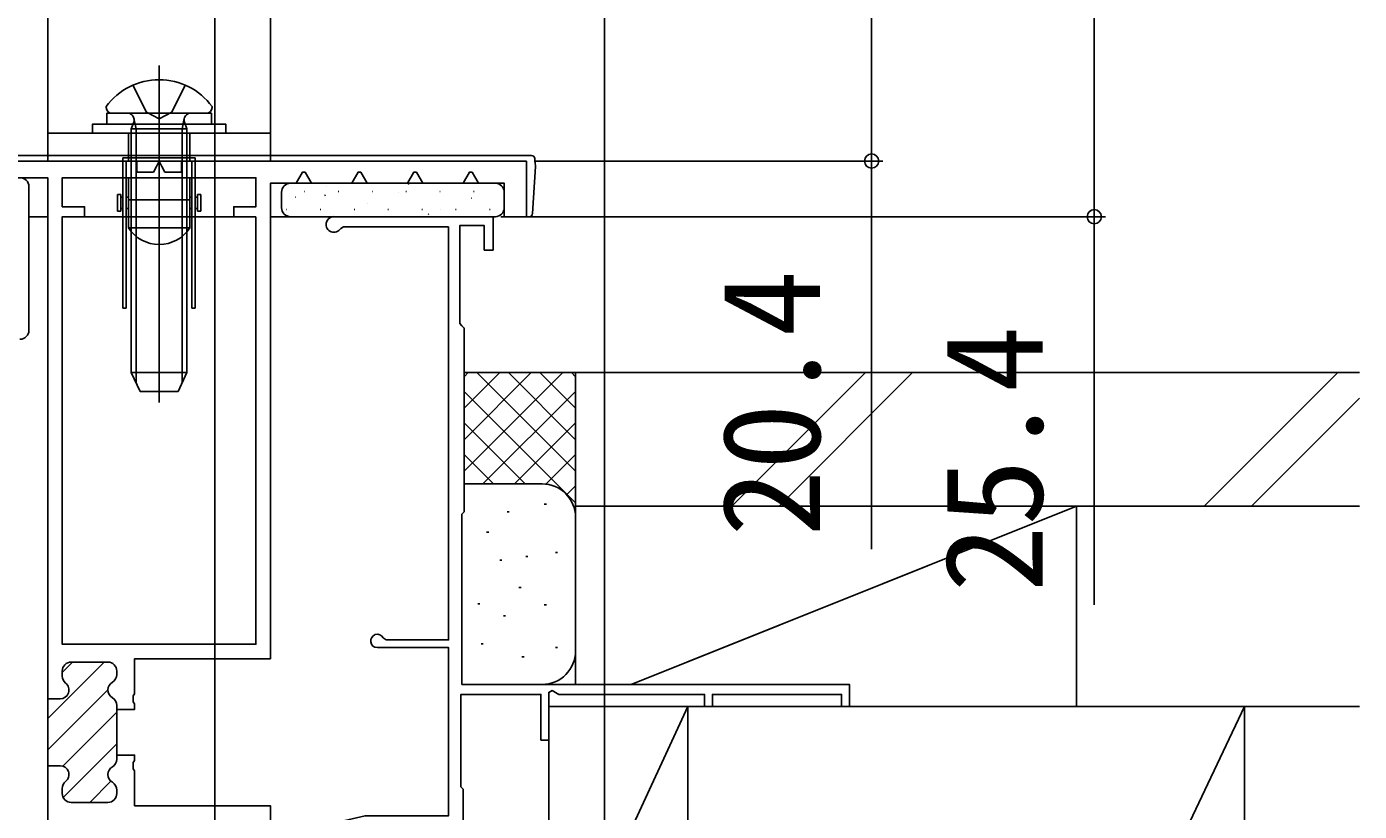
# Model space of a CAD drawing. Units: millimetres, scale not verified. Extents: x -525 to 525, y -783 to 778.
# Drawn here: x 249.6 to 369.3, y -199.7 to -129.2 of the extents above; entities that cross this region are included whole.
import ezdxf
from ezdxf.enums import TextEntityAlignment as Align

# ---------------------------------------------------------------- set-up
doc = ezdxf.new("R2010")
doc.units = ezdxf.units.MM
doc.header["$LTSCALE"] = 4
for name, color, linetype in [('0-2_YKK_11', 7, 'Continuous'), ('0-3_YKK_11E', 7, 'Continuous'), ('0-5_YKK_13', 4, 'Continuous'), ('0-6_YKK_D', 6, 'Continuous'), ('0-8_YSS_K', 3, 'Continuous')]:
    doc.layers.add(name, color=color, linetype=linetype)
doc.styles.add('ＭＳ ゴシック', font='')
doc.styles.get('ＭＳ ゴシック').set_extended_font_data('MS Gothic')

msp = doc.modelspace()

# ---------------------------------------------------------------- linework, layer by layer
at = {"layer": '0-2_YKK_11'}
for p, q in [((251.5, -191.349), (256.552, -186.297)), ((252.8, -187.22), (253.723, -186.297)), ((253.6, -186.297), (256.9, -186.297)), ((253.6, -186.297), (256.9, -186.297)), ((252.8, -187.548), (252.8, -187.097)), ((252.8, -187.548), (252.8, -187.097)), ((257.7, -187.097), (257.7, -187.411)), ((257.7, -187.097), (257.7, -187.411)), ((251.5, -194.177), (256.9, -188.777)), ((252.864, -195.642), (257.7, -190.806)), ((252.883, -198.451), (257.7, -193.634)), ((252.6, -195.597), (251.5, -195.597)), ((252.6, -195.597), (251.5, -195.597)), ((255.265, -198.897), (257.168, -196.995)), ((252.8, -198.097), (252.8, -197.646)), ((252.8, -198.097), (252.8, -197.646)), ((257.7, -197.783), (257.7, -198.097)), ((257.7, -197.783), (257.7, -198.097)), ((256.9, -198.897), (253.6, -198.897)), ((256.9, -198.897), (253.6, -198.897))]:
    msp.add_line(p, q, dxfattribs=at)
for points in [[(294.5, -141.297), (238.5, -141.297), (238.5, -157.297), (239.8, -157.297), (239.8, -142.797), (251.5, -142.797), (251.5, -189.597), (252.6, -189.597)], [(257.7, -190.183), (257.7, -190.547), (259.3, -190.547), (259.3, -190.055), (259.18, -189.872), (259.18, -189.322), (259.3, -189.139), (259.3, -185.997), (271.5, -185.997), (271.5, -143.297), (273.807, -143.297), (274.385, -142.297), (274.615, -142.297), (275.193, -143.297), (278.807, -143.297), (279.385, -142.297), (279.615, -142.297), (280.193, -143.297), (283.807, -143.297), (284.385, -142.297), (284.615, -142.297), (285.193, -143.297), (288.807, -143.297), (289.385, -142.297), (289.615, -142.297), (290.193, -143.297), (292.5, -143.297), (292.5, -146.297), (294.5, -146.297), (294.5, -141.297)], [(251.5, -195.597), (251.5, -189.597), (252.6, -189.597)], [(257.7, -190.183), (257.7, -190.547), (257.7, -194.647), (257.7, -195.011)], [(251.5, -195.597), (251.5, -219.797), (256.5, -219.797), (269, -220.603), (269, -234.797), (271.5, -234.797), (271.5, -234.099), (271.35, -233.839), (271.2, -233.579), (271.2, -220.017), (271.35, -219.757), (271.5, -219.497), (271.5, -199.197), (259.3, -199.197), (259.3, -196.055), (259.18, -195.872), (259.18, -195.322), (259.3, -195.139), (259.3, -194.647), (257.7, -194.647), (257.7, -195.011)]]:
    msp.add_lwpolyline(points, dxfattribs=at)
msp.add_lwpolyline([(270.2, -146.297), (270.2, -184.697), (252.8, -184.697), (252.8, -146.297), (254.8, -146.297), (254.8, -145.397), (252.8, -145.397), (252.8, -142.797), (270.2, -142.797), (270.2, -145.397), (268.2, -145.397), (268.2, -146.297)], close=True, dxfattribs=at)
for centre, start, end in [((253.6, -187.097), 90.00001, 179.99999), ((253.6, -187.097), 90.00001, 179.99999), ((256.9, -187.097), 0.00001, 89.99999), ((256.9, -187.097), 0.00001, 89.99999), ((253.6, -187.548), 179.99999, 231.31781), ((253.6, -187.548), 179.99999, 231.31781), ((256.9, -187.411), 300.00001, 0.00004), ((256.9, -187.411), 300.00001, 0.00004), ((252.6, -188.797), 270.00001, 51.31781), ((252.6, -188.797), 270.00001, 51.31781), ((257.7, -188.797), 120, 240), ((257.7, -188.797), 120, 240), ((256.9, -190.183), 359.99996, 59.99999), ((256.9, -190.183), 359.99996, 59.99999), ((256.9, -195.011), 300.00001, 0.00004), ((256.9, -195.011), 300.00001, 0.00004), ((252.6, -196.397), 308.68219, 89.99999), ((252.6, -196.397), 308.68219, 89.99999), ((257.7, -196.397), 120, 240), ((257.7, -196.397), 120, 240), ((253.6, -197.646), 128.68219, 180.00001), ((253.6, -197.646), 128.68219, 180.00001), ((256.9, -197.783), 359.99996, 59.99999), ((256.9, -197.783), 359.99996, 59.99999), ((253.6, -198.097), 180.00001, 269.99999), ((253.6, -198.097), 180.00001, 269.99999), ((256.9, -198.097), 270.00001, 359.99999), ((256.9, -198.097), 270.00001, 359.99999)]:
    msp.add_arc(centre, 0.8, start, end, dxfattribs=at)
at = {"layer": '0-3_YKK_11E'}
for points in [[(291.501, -149.297), (291.501, -146.297), (277.201, -146.297)], [(277.807, -147.347), (278.067, -147.197), (287.501, -147.197)], [(287.501, -147.197), (287.501, -184.297), (281.907, -184.297), (281.638, -184.13)], [(288.801, -212.697), (288.801, -197.697), (288.601, -197.497), (288.601, -189.197), (295.801, -189.197), (295.801, -193.297), (296.501, -193.297), (296.501, -189.024), (296.801, -188.851), (297.401, -189.197), (310.501, -189.197), (310.501, -190.297), (311.201, -190.297), (311.201, -189.197), (322.801, -189.197), (322.801, -190.297), (323.501, -190.297), (323.501, -188.297), (288.701, -188.297), (288.701, -172.997), (288.901, -172.797), (288.901, -156.297), (288.701, -156.097), (288.501, -155.897), (288.501, -147.097), (290.701, -147.097), (290.701, -149.297), (291.501, -149.297)], [(281.101, -184.997), (287.501, -184.997), (287.501, -200.097), (280.001, -200.097), (276.501, -200.897), (276.501, -202.797), (277.501, -202.797), (277.501, -201.899), (280.136, -201.297), (287.501, -201.297), (287.501, -216.397), (277.501, -216.397)]]:
    msp.add_lwpolyline(points, dxfattribs=at)
for centre, radius, start, end in [((277.201, -146.997), 0.7, 90.00001, 330), ((281.101, -184.397), 0.6, 26.3878, 270)]:
    msp.add_arc(centre, radius, start, end, dxfattribs=at)
at = {"layer": '0-5_YKK_13'}
for p, q in [((266.5, -516.107), (266.5, -59.597)), ((261.5, -132.724), (261.5, -162.997)), ((259.15, -134.485), (260.355, -136.902)), ((263.85, -134.485), (262.645, -136.902)), ((256.75, -136.397), (256.75, -136.497)), ((266.25, -136.397), (266.25, -136.497)), ((256.8, -136.997), (256.8, -137.997)), ((256.8, -136.997), (266.2, -136.997)), ((257.25, -136.997), (265.75, -136.997)), ((259.433, -138.397), (259.24, -137.474)), ((261.5, -137.511), (260.355, -136.902)), ((261.5, -137.511), (262.645, -136.902)), ((263.567, -138.397), (263.761, -137.474)), ((266.2, -137.997), (266.2, -136.997)), ((251.5, -138.797), (271.5, -138.797)), ((258.75, -141.297), (258.75, -138.797)), ((259, -138.397), (259.216, -137.802)), ((264, -138.397), (259, -138.397)), ((259, -138.397), (259, -160.297)), ((259.433, -138.397), (259.433, -161.217)), ((263.567, -138.397), (263.567, -161.217)), ((264, -138.397), (263.784, -137.802)), ((264, -138.397), (264, -160.297)), ((264.25, -141.297), (264.25, -138.797)), ((294.957, -140.797), (238.043, -140.797)), ((264.75, -140.997), (258.25, -140.997)), ((258.25, -140.997), (258.25, -154.497)), ((258.25, -140.997), (264.75, -140.997)), ((258.25, -140.997), (258.25, -154.497)), ((264.75, -140.997), (264.75, -154.497)), ((264.75, -140.997), (264.75, -154.497)), ((295.3, -141.797), (295.256, -141.079)), ((258.55, -141.297), (264.45, -141.297)), ((258.55, -141.297), (258.55, -154.497)), ((264.45, -141.297), (258.55, -141.297)), ((258.55, -141.297), (258.55, -154.497)), ((261, -142.297), (259.5, -142.297)), ((259.5, -142.297), (261, -142.297)), ((263.5, -142.297), (262, -142.297)), ((262, -142.297), (263.5, -142.297)), ((264.45, -141.297), (264.45, -154.497)), ((264.45, -141.297), (264.45, -154.497)), ((295.042, -146.015), (295.3, -141.797)), ((249.8, -156.497), (249.8, -143.597)), ((258.75, -142.797), (264.25, -142.797)), ((258.75, -147.297), (258.75, -142.797)), ((291.7, -143.297), (273.3, -143.297)), ((276.519, -143.566), (276.528, -143.563)), ((283.848, -143.364), (283.932, -143.309)), ((257.75, -145.797), (257.75, -144.297)), ((257.75, -144.297), (258.05, -144.297)), ((258.05, -144.297), (258.05, -145.797)), ((258.25, -144.547), (258.05, -144.547)), ((258.75, -144.547), (258.55, -144.547)), ((258.75, -144.797), (264.25, -144.797)), ((264.45, -144.547), (264.25, -144.547)), ((264.95, -144.547), (264.75, -144.547)), ((264.95, -144.297), (265.25, -144.297)), ((264.95, -144.297), (264.95, -145.797)), ((265.25, -145.797), (265.25, -144.297)), ((272.5, -144.097), (272.5, -145.497)), ((273.729, -144.554), (273.738, -144.551)), ((274.549, -144.021), (274.599, -144.021)), ((276.356, -144.405), (276.44, -144.35)), ((277.589, -144.021), (277.639, -144.021)), ((280.629, -144.021), (280.679, -144.021)), ((283.028, -144.102), (283.038, -144.099)), ((283.669, -144.021), (283.719, -144.021)), ((286.709, -144.021), (286.759, -144.021)), ((289.538, -144.638), (289.547, -144.635)), ((289.749, -144.021), (289.799, -144.021)), ((292.281, -143.666), (292.29, -143.663)), ((292.5, -145.497), (292.5, -144.097)), ((257.75, -145.797), (258.05, -145.797)), ((258.25, -145.547), (258.05, -145.547)), ((258.75, -145.547), (258.55, -145.547)), ((264.45, -145.547), (264.25, -145.547)), ((264.95, -145.547), (264.75, -145.547)), ((264.95, -145.797), (265.25, -145.797)), ((272.934, -145.636), (272.984, -145.636)), ((275.974, -145.636), (276.024, -145.636)), ((279.014, -145.636), (279.064, -145.636)), ((280.238, -145.09), (280.247, -145.087)), ((282.054, -145.636), (282.104, -145.636)), ((285.094, -145.636), (285.144, -145.636)), ((285.653, -146.088), (285.736, -146.032)), ((286.747, -145.626), (286.757, -145.623)), ((288.134, -145.636), (288.184, -145.636)), ((291.174, -145.636), (291.224, -145.636)), ((251.5, -146.297), (249.8, -146.297)), ((268.5, -146.297), (254.5, -146.297)), ((273.3, -146.297), (271.5, -146.297)), ((273.3, -146.297), (291.7, -146.297)), ((277.118, -146.195), (277.127, -146.192)), ((294, -146.297), (294.743, -146.297)), ((258.25, -154.497), (258.55, -154.497)), ((258.25, -154.497), (258.55, -154.497)), ((264.75, -154.497), (264.45, -154.497)), ((264.75, -154.497), (264.45, -154.497)), ((264, -160.297), (259, -160.297)), ((259.8, -161.997), (259, -160.297)), ((264, -160.297), (263.2, -161.997)), ((263.2, -161.997), (259.8, -161.997))]:
    msp.add_line(p, q, dxfattribs=at)
for points in [[(251.5, -121.296), (251.5, -141.297), (271.5, -141.297), (271.5, -121.296)], [(259.5, -142.297), (259.5, -141.797), (259.5, -141.297)], [(259.5, -142.297), (259.5, -141.797), (259.5, -141.297)], [(261, -142.297), (261.25, -141.797), (261.5, -141.297)], [(261, -142.297), (261.25, -141.797), (261.5, -141.297)], [(262, -142.297), (261.75, -141.797), (261.5, -141.297)], [(262, -142.297), (261.75, -141.797), (261.5, -141.297)], [(263.5, -142.297), (263.5, -141.797), (263.5, -141.297)], [(263.5, -142.297), (263.5, -141.797), (263.5, -141.297)], [(258.75, -147.297), (264.25, -147.297), (264.25, -142.797)]]:
    msp.add_lwpolyline(points, dxfattribs=at)
msp.add_lwpolyline([(255.5, -138.797), (267.5, -138.797), (267.5, -137.997), (255.5, -137.997)], close=True, dxfattribs=at)
for centre, radius, start, end in [((261.5, -139.897), 5.9, 36.38152, 143.6184), ((257.25, -136.497), 0.5, 179.99996, 269.99996), ((258.652, -137.597), 0.6, 340.0304, 89.99996), ((264.348, -137.597), 0.6, 89.99996, 199.96953), ((265.75, -136.497), 0.5, 269.99996, 359.99996), ((294.957, -141.097), 0.3, 3.5, 90), ((249, -143.597), 0.8, 0, 90), ((273.3, -144.097), 0.8, 90, 180), ((291.7, -144.097), 0.8, 0, 90), ((273.3, -145.497), 0.8, 180, 270), ((291.7, -145.497), 0.8, 270, 0), ((294.743, -145.997), 0.3, 270, 356.5), ((261.5, -145.526), 3.271, 212.77908, 327.22092), ((249, -156.497), 0.8, 270, 0)]:
    msp.add_arc(centre, radius, start, end, dxfattribs=at)
at = {"layer": '0-6_YKK_D'}
for p, q in [((301.5, -118.254), (301.5, -440.844)), ((295.2, -141.297), (326.5, -141.297)), ((292.201, -146.297), (346.5, -146.297))]:
    msp.add_line(p, q, dxfattribs=at)
for points in [[(325.5, -120.897), (325.5, -141.297), (325.5, -176.143)], [(345.5, -120.897), (345.5, -146.297), (345.5, -181.143)]]:
    msp.add_lwpolyline(points, dxfattribs=at)
for centre in [(325.5, -141.297), (345.5, -146.297)]:
    msp.add_circle(centre, 0.637, dxfattribs=at)
at = {"layer": '0-8_YSS_K'}
for p, q in [((298.901, -160.297), (288.901, -160.297)), ((288.901, -169.155), (297.758, -160.297)), ((288.901, -166.326), (294.93, -160.297)), ((288.901, -163.498), (292.102, -160.297)), ((288.901, -160.67), (289.273, -160.297)), ((290.043, -160.297), (298.901, -169.155)), ((292.871, -160.297), (298.901, -166.326)), ((295.7, -160.297), (298.901, -163.498)), ((298.528, -160.297), (298.901, -160.67)), ((369.31, -160.297), (298.901, -160.297)), ((298.901, -173.297), (298.901, -160.297)), ((312.943, -172.297), (324.943, -160.297)), ((329.185, -160.297), (317.185, -172.297)), ((355.369, -172.297), (367.369, -160.297)), ((288.901, -161.983), (298.901, -171.983)), ((290.587, -170.297), (298.901, -161.983)), ((369.31, -162.599), (359.612, -172.297)), ((288.901, -164.812), (294.386, -170.297)), ((293.415, -170.297), (298.901, -164.812)), ((288.901, -167.64), (291.575, -170.315)), ((296.226, -170.315), (298.901, -167.64)), ((295.901, -170.297), (288.901, -170.297)), ((298.106, -171.263), (298.901, -170.469)), ((296.095, -172.125), (296.296, -172.125)), ((298.901, -172.297), (298.901, -188.297)), ((298.901, -172.297), (343.901, -172.297)), ((298.901, -172.297), (298.901, -185.297)), ((298.901, -172.297), (343.901, -172.297)), ((303.901, -188.297), (343.901, -172.297)), ((308.901, -186.297), (343.901, -172.297)), ((292.757, -172.792), (292.957, -172.792)), ((298.901, -188.297), (298.901, -173.297)), ((290.901, -174.623), (291.101, -174.623)), ((292.09, -177.132), (292.29, -177.132)), ((294.426, -176.798), (294.626, -176.798)), ((297.097, -176.464), (297.297, -176.464)), ((293.824, -179.591), (294.024, -179.591)), ((290.117, -181.052), (290.317, -181.052)), ((296.095, -181.138), (296.296, -181.138)), ((292.424, -182.139), (292.624, -182.139)), ((290.421, -184.646), (290.621, -184.646)), ((297.097, -184.98), (297.297, -184.98)), ((294.093, -185.811), (294.293, -185.811)), ((289.201, -188.297), (295.901, -188.297)), ((309.001, -190.297), (296.501, -190.297)), ((296.501, -217.297), (296.501, -190.297)), ((309.001, -190.297), (296.501, -217.297)), ((369.31, -190.297), (309.001, -190.297)), ((309.001, -295.297), (359.001, -190.297)), ((309.001, -217.297), (309.001, -190.297)), ((359.001, -295.297), (359.001, -190.297))]:
    msp.add_line(p, q, dxfattribs=at)
for points in [[(369.31, -172.297), (298.901, -172.297), (298.901, -160.297)], [(343.901, -172.297), (343.901, -190.297), (298.901, -190.297)], [(343.901, -172.297), (343.901, -190.297), (298.901, -190.297)], [(309.001, -190.297), (309.001, -295.297), (359.001, -295.297)]]:
    msp.add_lwpolyline(points, dxfattribs=at)
for centre, start, end in [((295.901, -173.297), 0, 90), ((295.901, -185.297), 270, 0)]:
    msp.add_arc(centre, 3, start, end, dxfattribs=at)

# ---------------------------------------------------------------- texts
at = {"layer": '0-6_YKK_D', "style": 'ＭＳ ゴシック'}
for s, p in [('20.4', (323.5, -175.029)), ('25.4', (343.5, -180.029))]:
    msp.add_text(s, height=8.798, rotation=90, dxfattribs=at).set_placement(p, align=Align.BOTTOM_LEFT)

doc.saveas('drawing.dxf')
